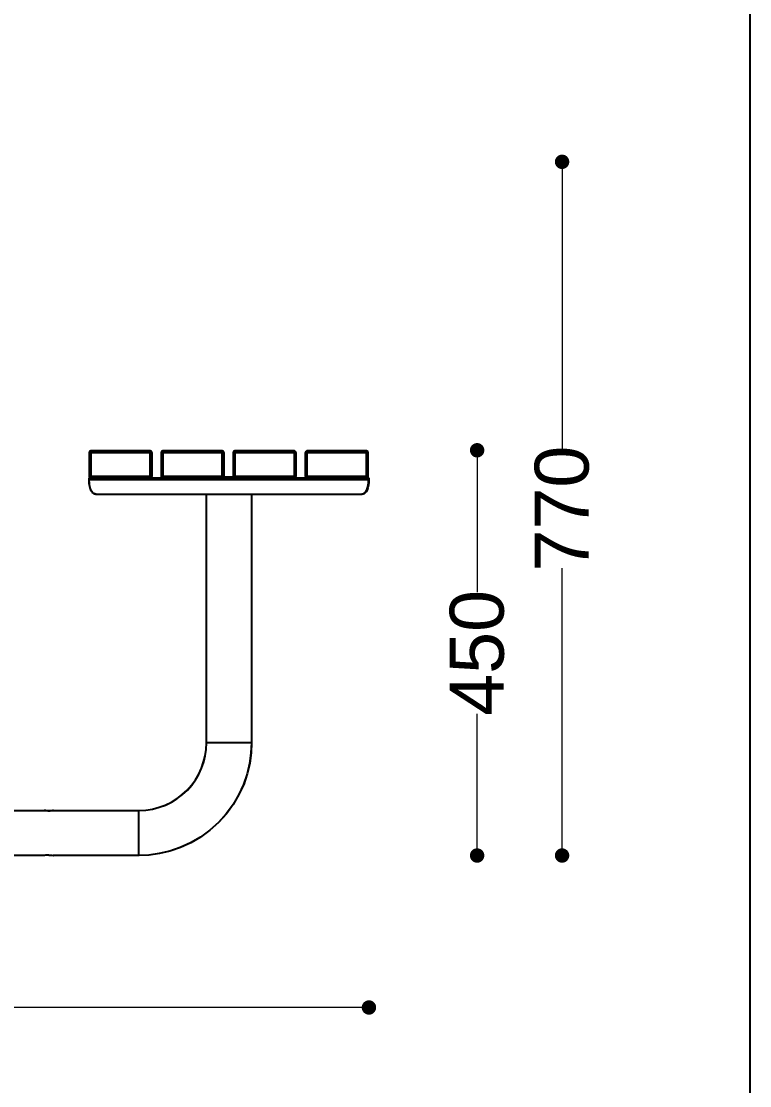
# Model space of a CAD drawing. Header units: millimetres. Extents: x 9263 to 14334, y 16216 to 20445.
# Drawn here: x 13525 to 14334, y 17397 to 18579 of the extents above; entities that cross this region are included whole.
import ezdxf

# ---------------------------------------------------------------- set-up
doc = ezdxf.new("R2010")
doc.units = ezdxf.units.MM
doc.header["$LTSCALE"] = 3
doc.layers.add('Default', color=7, linetype='Continuous')
doc.styles.get("Standard").update_dxf_attribs({"font": 'arial.ttf'})
doc.dimstyles.new('MATEUSZ', dxfattribs={"dimtxt": 35, "dimasz": 16, "dimexe": 0.18, "dimexo": 0.0625, "dimgap": 0.09, "dimtad": 0, "dimdec": 0, "dimdsep": 46, "dimtxsty": 'Standard', "dimblk": 'DOT', "dimcen": 0.09, "dimse1": 1, "dimse2": 1, "dimadec": 0, "dimazin": 0, "dimtfac": 1, "dimtdec": 0, "dimtofl": 0, "dimtmove": 0, "dimatfit": 3, "dimfxl": 1, "dimtolj": 1, "dimtzin": 0, "dimlwd": 9, "dimlwe": 9, "dimarcsym": 0})

# ---------------------------------------------------------------- blocks, each defined once
blk = doc.blocks.new('_Dot')
at = {"color": 0, "linetype": 'ByBlock', "lineweight": -2}
blk.add_line((-0.5, 0), (-1, 0), dxfattribs=at)
at = {"color": 0, "linetype": 'ByBlock', "const_width": 0.5}
blk.add_lwpolyline([(-0.25, 0, 1), (0.25, 0, 1)], format="xyb", close=True, dxfattribs=at)
blk = doc.blocks.new('*D33')
at = {"color": 0, "lineweight": 9, "transparency": 16777216}
for p, q in [((14031.4, 18086.7), (14031.4, 17945.3)), ((14031.4, 17668.9), (14031.4, 17810.3))]:
    blk.add_line(p, q, dxfattribs=at)
at = {"layer": 'Defpoints', "color": 0, "transparency": 16777216}
for p in [(13908.5, 18102.7), (13655.8, 17652.9), (14031.4, 17652.9)]:
    blk.add_point(p, dxfattribs=at)
at = {"color": 0, "lineweight": 9, "transparency": 16777216, "xscale": 16, "yscale": 16, "zscale": 16}
for p, rotation in [((14031.4, 18102.7), 90), ((14031.4, 17652.9), 270)]:
    blk.add_blockref('_Dot', p, dxfattribs=dict(at, rotation=rotation))
at = {"color": 0, "transparency": 16777216, "insert": (14031.4, 17877.8), "char_height": 60, "attachment_point": 5, "rotation": 90}
blk.add_mtext('\\A1;450', dxfattribs=at)
blk = doc.blocks.new('*D34')
at = {"color": 0, "lineweight": 9, "transparency": 16777216}
for p, q in [((14125.7, 18406.9), (14125.7, 18104)), ((14125.7, 17668.9), (14125.7, 17971.9))]:
    blk.add_line(p, q, dxfattribs=at)
at = {"layer": 'Defpoints', "color": 0, "transparency": 16777216}
for p in [(13498.5, 18422.9), (13655.8, 17652.9), (14125.7, 17652.9)]:
    blk.add_point(p, dxfattribs=at)
at = {"color": 0, "lineweight": 9, "transparency": 16777216, "xscale": 16, "yscale": 16, "zscale": 16}
for p, rotation in [((14125.7, 18422.9), 90), ((14125.7, 17652.9), 270)]:
    blk.add_blockref('_Dot', p, dxfattribs=dict(at, rotation=rotation))
at = {"color": 0, "transparency": 16777216, "insert": (14125.7, 18037.9), "char_height": 60, "attachment_point": 5, "rotation": 90}
blk.add_mtext('\\A1;770', dxfattribs=at)
blk = doc.blocks.new('*D35')
at = {"color": 0, "lineweight": 9, "transparency": 16777216}
for p, q in [((12305.9, 17484.2), (13019.6, 17484.2)), ((13895.3, 17484.2), (13181.7, 17484.2))]:
    blk.add_line(p, q, dxfattribs=at)
at = {"layer": 'Defpoints', "color": 0, "transparency": 16777216}
for p in [(12289.9, 18073.5), (13911.3, 18072), (13911.3, 17484.2)]:
    blk.add_point(p, dxfattribs=at)
at = {"color": 0, "lineweight": 9, "transparency": 16777216, "xscale": 16, "yscale": 16, "zscale": 16, "rotation": 180}
blk.add_blockref('_Dot', (12289.9, 17484.2), dxfattribs=at)
at = {"color": 0, "lineweight": 9, "transparency": 16777216, "xscale": 16, "yscale": 16, "zscale": 16}
blk.add_blockref('_Dot', (13911.3, 17484.2), dxfattribs=at)
at = {"color": 0, "transparency": 16777216, "insert": (13100.6, 17484.2), "char_height": 60, "attachment_point": 5}
blk.add_mtext('\\A1;1621', dxfattribs=at)

msp = doc.modelspace()

# ---------------------------------------------------------------- linework, layer by layer
msp.add_lwpolyline([(9262.9, 20444.8), (14334, 20444.8), (14334, 16215.9), (9262.9, 16215.9)], close=True)
at = {"layer": 'Default'}
for p, q in [((13668.5, 18102), (13602.5, 18102)), ((13748.5, 18102), (13682.5, 18102)), ((13828.5, 18102), (13762.5, 18102)), ((13908.5, 18102), (13842.5, 18102)), ((13600.5, 18100), (13600.5, 18074)), ((13668.5, 18100), (13602.5, 18100)), ((13602.5, 18100), (13602.5, 18074)), ((13668.5, 18074), (13668.5, 18100)), ((13670.5, 18074), (13670.5, 18100)), ((13680.5, 18100), (13680.5, 18074)), ((13748.5, 18100), (13682.5, 18100)), ((13682.5, 18100), (13682.5, 18074)), ((13748.5, 18074), (13748.5, 18100)), ((13750.5, 18074), (13750.5, 18100)), ((13760.5, 18100), (13760.5, 18074)), ((13828.5, 18100), (13762.5, 18100)), ((13762.5, 18100), (13762.5, 18074)), ((13828.5, 18074), (13828.5, 18100)), ((13830.5, 18074), (13830.5, 18100)), ((13840.5, 18100), (13840.5, 18074)), ((13908.5, 18100), (13842.5, 18100)), ((13842.5, 18100), (13842.5, 18074)), ((13908.5, 18074), (13908.5, 18100)), ((13910.5, 18074), (13910.5, 18100)), ((13600.5, 18072), (13602.5, 18072)), ((13600.5, 18072), (13602.5, 18072)), ((13600.7, 18070.2), (13600.7, 18072)), ((13600.7, 18072), (13910.6, 18072)), ((13600.7, 18072), (13910.6, 18072)), ((13600.7, 18072), (13600.7, 18070.2)), ((13600.7, 18070.2), (13910.6, 18070.2)), ((13602.5, 18074), (13668.5, 18074)), ((13602.5, 18072), (13668.5, 18072)), ((13668.5, 18072), (13682.5, 18072)), ((13668.5, 18072), (13682.5, 18072)), ((13668.5, 18072), (13682.5, 18072)), ((13668.5, 18072), (13682.5, 18072)), ((13682.5, 18074), (13748.5, 18074)), ((13682.5, 18072), (13748.5, 18072)), ((13762.5, 18074), (13828.5, 18074)), ((13762.5, 18072), (13828.5, 18072)), ((13828.5, 18072), (13842.5, 18072)), ((13828.5, 18072), (13842.5, 18072)), ((13828.5, 18072), (13842.5, 18072)), ((13828.5, 18072), (13842.5, 18072)), ((13842.5, 18074), (13908.5, 18074)), ((13842.5, 18072), (13908.5, 18072)), ((13908.5, 18072), (13911.3, 18072)), ((13908.5, 18072), (13911.3, 18072)), ((13910.6, 18070.2), (13910.6, 18072)), ((13910.6, 18072), (13910.6, 18070.2)), ((13911.3, 18072), (13911.3, 18070.2)), ((13911.3, 18070.2), (13911.3, 18072)), ((13607.6, 18053.9), (13903.6, 18053.9)), ((13730.8, 17777.9), (13730.8, 18053.9)), ((13780.8, 18053.9), (13780.8, 17777.9)), ((13375.8, 17702.9), (13550.8, 17702.9)), ((13560.8, 17702.9), (13655.8, 17702.9)), ((13550.8, 17652.9), (13375.8, 17652.9)), ((13655.8, 17652.9), (13560.8, 17652.9))]:
    msp.add_line(p, q, dxfattribs=at)
for points in [[(13602.5, 18102, 0), (13602.5, 18102, 0), (13602.5, 18102, 0), (13602.5, 18102, 0), (13602.5, 18102, 0), (13602.5, 18102, 0), (13602.5, 18102, 0), (13602.5, 18102, 0), (13602.5, 18102, 0), (13602.5, 18102, 0), (13602.5, 18102, 0), (13602.5, 18102, 0), (13602.5, 18102, 0), (13602.5, 18102, 0), (13602.5, 18101.9, 0), (13602.5, 18101.9, 0), (13602.5, 18101.7, 0), (13602.5, 18100, 0)], [(13668.5, 18100, 0), (13668.5, 18102, 0)], [(13682.5, 18102, 0), (13682.5, 18102, 0), (13682.5, 18102, 0), (13682.5, 18102, 0), (13682.5, 18102, 0), (13682.5, 18102, 0), (13682.5, 18102, 0), (13682.5, 18102, 0), (13682.5, 18102, 0), (13682.5, 18102, 0), (13682.5, 18102, 0), (13682.5, 18102, 0), (13682.5, 18102, 0), (13682.5, 18102, 0), (13682.5, 18101.9, 0), (13682.5, 18101.9, 0), (13682.5, 18101.7, 0), (13682.5, 18100, 0)], [(13748.5, 18100, 0), (13748.5, 18102, 0)], [(13762.5, 18102, 0), (13762.5, 18102, 0), (13762.5, 18102, 0), (13762.5, 18102, 0), (13762.5, 18102, 0), (13762.5, 18102, 0), (13762.5, 18102, 0), (13762.5, 18102, 0), (13762.5, 18102, 0), (13762.5, 18102, 0), (13762.5, 18102, 0), (13762.5, 18102, 0), (13762.5, 18102, 0), (13762.5, 18102, 0), (13762.5, 18101.9, 0), (13762.5, 18101.9, 0), (13762.5, 18101.7, 0), (13762.5, 18100, 0)], [(13828.5, 18100, 0), (13828.5, 18102, 0)], [(13842.5, 18102, 0), (13842.5, 18102, 0), (13842.5, 18102, 0), (13842.5, 18102, 0), (13842.5, 18102, 0), (13842.5, 18102, 0), (13842.5, 18102, 0), (13842.5, 18102, 0), (13842.5, 18102, 0), (13842.5, 18102, 0), (13842.5, 18102, 0), (13842.5, 18102, 0), (13842.5, 18102, 0), (13842.5, 18102, 0), (13842.5, 18101.9, 0), (13842.5, 18101.9, 0), (13842.5, 18101.7, 0), (13842.5, 18100, 0)], [(13908.5, 18100, 0), (13908.5, 18102, 0)], [(13602.5, 18100, 0), (13600.5, 18100, 0)], [(13670.5, 18100, 0), (13670.5, 18100, 0), (13670.5, 18100, 0), (13670.5, 18100, 0), (13670.5, 18100, 0), (13670.5, 18100, 0), (13670.5, 18100, 0), (13670.5, 18100, 0), (13670.5, 18100, 0), (13670.5, 18100, 0), (13670.5, 18100, 0), (13670.5, 18100, 0), (13670.5, 18100, 0), (13670.5, 18100, 0), (13670.5, 18100, 0), (13670.4, 18100, 0), (13670.2, 18100, 0), (13668.5, 18100, 0)], [(13682.5, 18100, 0), (13680.5, 18100, 0)], [(13750.5, 18100, 0), (13750.5, 18100, 0), (13750.5, 18100, 0), (13750.5, 18100, 0), (13750.5, 18100, 0), (13750.5, 18100, 0), (13750.5, 18100, 0), (13750.5, 18100, 0), (13750.5, 18100, 0), (13750.5, 18100, 0), (13750.5, 18100, 0), (13750.5, 18100, 0), (13750.5, 18100, 0), (13750.5, 18100, 0), (13750.5, 18100, 0), (13750.4, 18100, 0), (13750.2, 18100, 0), (13748.5, 18100, 0)], [(13762.5, 18100, 0), (13760.5, 18100, 0)], [(13830.5, 18100, 0), (13830.5, 18100, 0), (13830.5, 18100, 0), (13830.5, 18100, 0), (13830.5, 18100, 0), (13830.5, 18100, 0), (13830.5, 18100, 0), (13830.5, 18100, 0), (13830.5, 18100, 0), (13830.5, 18100, 0), (13830.5, 18100, 0), (13830.5, 18100, 0), (13830.5, 18100, 0), (13830.5, 18100, 0), (13830.5, 18100, 0), (13830.4, 18100, 0), (13830.2, 18100, 0), (13828.5, 18100, 0)], [(13842.5, 18100, 0), (13840.5, 18100, 0)], [(13910.5, 18100, 0), (13910.5, 18100, 0), (13910.5, 18100, 0), (13910.5, 18100, 0), (13910.5, 18100, 0), (13910.5, 18100, 0), (13910.5, 18100, 0), (13910.5, 18100, 0), (13910.5, 18100, 0), (13910.5, 18100, 0), (13910.5, 18100, 0), (13910.5, 18100, 0), (13910.5, 18100, 0), (13910.5, 18100, 0), (13910.5, 18100, 0), (13910.4, 18100, 0), (13910.2, 18100, 0), (13908.5, 18100, 0)], [(13600.5, 18074, 0), (13600.5, 18074, 0), (13600.5, 18074, 0), (13600.5, 18074, 0), (13600.5, 18074, 0), (13600.5, 18074, 0), (13600.5, 18074, 0), (13600.5, 18074, 0), (13600.5, 18074, 0), (13600.5, 18074, 0), (13600.5, 18074, 0), (13600.5, 18074, 0), (13600.5, 18074, 0), (13600.5, 18074, 0), (13600.5, 18074, 0), (13600.7, 18074, 0), (13602.5, 18074, 0)], [(13607.5, 18053.9, 0), (13607.2, 18053.9, 0), (13606.8, 18054, 0), (13606.5, 18054.1, 0), (13606.1, 18054.3, 0), (13605.8, 18054.4, 0), (13605.4, 18054.7, 0), (13604.8, 18055.2, 0), (13604.2, 18055.9, 0), (13603.6, 18056.8, 0), (13603, 18057.7, 0), (13602.1, 18060, 0), (13601.3, 18062.6, 0), (13600.8, 18065.5, 0), (13600.5, 18070.2, 0)], [(13607.6, 18053.9, 0), (13607.3, 18053.9, 0), (13606.9, 18054, 0), (13606.6, 18054.1, 0), (13606.2, 18054.3, 0), (13605.9, 18054.4, 0), (13605.6, 18054.7, 0), (13604.9, 18055.2, 0), (13604.3, 18055.9, 0), (13603.7, 18056.8, 0), (13603.2, 18057.7, 0), (13602.2, 18060, 0), (13601.5, 18062.6, 0), (13601, 18065.5, 0), (13600.7, 18070.2, 0)], [(13602.5, 18074, 0), (13602.5, 18072, 0)], [(13668.5, 18074, 0), (13670.5, 18074, 0)], [(13668.5, 18072, 0), (13668.5, 18072, 0), (13668.5, 18072, 0), (13668.5, 18072, 0), (13668.5, 18072, 0), (13668.5, 18072, 0), (13668.5, 18072, 0), (13668.5, 18072, 0), (13668.5, 18072, 0), (13668.5, 18072, 0), (13668.5, 18072, 0), (13668.5, 18072, 0), (13668.5, 18072, 0), (13668.5, 18072, 0), (13668.5, 18072, 0), (13668.5, 18072.2, 0), (13668.5, 18074, 0)], [(13680.5, 18074, 0), (13680.5, 18074, 0), (13680.5, 18074, 0), (13680.5, 18074, 0), (13680.5, 18074, 0), (13680.5, 18074, 0), (13680.5, 18074, 0), (13680.5, 18074, 0), (13680.5, 18074, 0), (13680.5, 18074, 0), (13680.5, 18074, 0), (13680.5, 18074, 0), (13680.5, 18074, 0), (13680.5, 18074, 0), (13680.5, 18074, 0), (13680.7, 18074, 0), (13682.5, 18074, 0)], [(13682.5, 18074, 0), (13682.5, 18072, 0)], [(13748.5, 18074, 0), (13750.5, 18074, 0)], [(13748.5, 18072, 0), (13748.5, 18072, 0), (13748.5, 18072, 0), (13748.5, 18072, 0), (13748.5, 18072, 0), (13748.5, 18072, 0), (13748.5, 18072, 0), (13748.5, 18072, 0), (13748.5, 18072, 0), (13748.5, 18072, 0), (13748.5, 18072, 0), (13748.5, 18072, 0), (13748.5, 18072, 0), (13748.5, 18072, 0), (13748.5, 18072, 0), (13748.5, 18072.2, 0), (13748.5, 18074, 0)], [(13760.8, 18072.9, 0), (13750.2, 18072.9, 0)], [(13750.2, 18072.9, 0), (13762.5, 18072.9, 0)], [(13760.5, 18074, 0), (13760.5, 18074, 0), (13760.5, 18074, 0), (13760.5, 18074, 0), (13760.5, 18074, 0), (13760.5, 18074, 0), (13760.5, 18074, 0), (13760.5, 18074, 0), (13760.5, 18074, 0), (13760.5, 18074, 0), (13760.5, 18074, 0), (13760.5, 18074, 0), (13760.5, 18074, 0), (13760.5, 18074, 0), (13760.5, 18074, 0), (13760.7, 18074, 0), (13762.5, 18074, 0)], [(13762.5, 18074, 0), (13762.5, 18072, 0)], [(13828.5, 18074, 0), (13830.5, 18074, 0)], [(13828.5, 18072, 0), (13828.5, 18072, 0), (13828.5, 18072, 0), (13828.5, 18072, 0), (13828.5, 18072, 0), (13828.5, 18072, 0), (13828.5, 18072, 0), (13828.5, 18072, 0), (13828.5, 18072, 0), (13828.5, 18072, 0), (13828.5, 18072, 0), (13828.5, 18072, 0), (13828.5, 18072, 0), (13828.5, 18072, 0), (13828.5, 18072, 0), (13828.5, 18072.2, 0), (13828.5, 18074, 0)], [(13840.5, 18074, 0), (13840.5, 18074, 0), (13840.5, 18074, 0), (13840.5, 18074, 0), (13840.5, 18074, 0), (13840.5, 18074, 0), (13840.5, 18074, 0), (13840.5, 18074, 0), (13840.5, 18074, 0), (13840.5, 18074, 0), (13840.5, 18074, 0), (13840.5, 18074, 0), (13840.5, 18074, 0), (13840.5, 18074, 0), (13840.5, 18074, 0), (13840.7, 18074, 0), (13842.5, 18074, 0)], [(13842.5, 18074, 0), (13842.5, 18072, 0)], [(13910.5, 18070.2, 0), (13910.3, 18066.9, 0), (13909.9, 18063.8, 0), (13909.3, 18061, 0), (13908.4, 18058.6, 0), (13907.3, 18056.6, 0), (13906.7, 18055.8, 0), (13906.1, 18055.1, 0), (13905.5, 18054.6, 0), (13905.2, 18054.4, 0), (13904.8, 18054.2, 0), (13904.5, 18054.1, 0), (13904.2, 18054, 0), (13903.8, 18053.9, 0), (13903.5, 18053.9, 0)], [(13910.6, 18070.2, 0), (13910.5, 18066.9, 0), (13910.1, 18063.8, 0), (13909.4, 18061, 0), (13908.5, 18058.6, 0), (13907.5, 18056.6, 0), (13906.9, 18055.8, 0), (13906.3, 18055.1, 0), (13905.6, 18054.6, 0), (13905.3, 18054.4, 0), (13905, 18054.2, 0), (13904.7, 18054.1, 0), (13904.3, 18054, 0), (13904, 18053.9, 0), (13903.6, 18053.9, 0)], [(13911.3, 18070.2, 0), (13911.1, 18066.9, 0), (13910.7, 18063.8, 0), (13910.1, 18061, 0), (13909.2, 18058.6, 0), (13908.1, 18056.6, 0), (13907.5, 18055.8, 0), (13906.9, 18055.1, 0), (13906.3, 18054.6, 0), (13906, 18054.4, 0), (13905.6, 18054.2, 0), (13905.3, 18054.1, 0), (13905, 18054, 0), (13904.6, 18053.9, 0), (13904.3, 18053.9, 0)], [(13908.5, 18074, 0), (13910.5, 18074, 0)], [(13908.5, 18072, 0), (13908.5, 18072, 0), (13908.5, 18072, 0), (13908.5, 18072, 0), (13908.5, 18072, 0), (13908.5, 18072, 0), (13908.5, 18072, 0), (13908.5, 18072, 0), (13908.5, 18072, 0), (13908.5, 18072, 0), (13908.5, 18072, 0), (13908.5, 18072, 0), (13908.5, 18072, 0), (13908.5, 18072, 0), (13908.5, 18072, 0), (13908.5, 18072.2, 0), (13908.5, 18074, 0)], [(13608.3, 18053.9, 0), (13607.8, 18054, 0), (13607.3, 18054.1, 0), (13606.8, 18054.3, 0), (13606.3, 18054.6, 0)], [(13780.8, 17777.9, 0), (13780.3, 17766.7, 0), (13778.7, 17755.2, 0), (13776, 17743.5, 0), (13772, 17731.9, 0), (13766.8, 17720.5, 0), (13760.4, 17709.5, 0), (13752.8, 17699.2, 0), (13744.2, 17689.6, 0), (13734.6, 17680.9, 0), (13724.2, 17673.3, 0), (13713.2, 17666.9, 0), (13701.8, 17661.7, 0), (13690.2, 17657.8, 0), (13678.5, 17655, 0), (13667, 17653.4, 0), (13655.8, 17652.9, 0)], [(13655.8, 17702.9, 0), (13663.4, 17703.3, 0), (13670.8, 17704.5, 0), (13678.2, 17706.4, 0), (13685.2, 17708.9, 0), (13691.9, 17712.2, 0), (13698.2, 17716.1, 0), (13704.1, 17720.6, 0), (13709.5, 17725.6, 0), (13714.4, 17731.1, 0), (13718.6, 17737, 0), (13722.3, 17743.3, 0), (13725.3, 17749.9, 0), (13727.7, 17756.7, 0), (13729.4, 17763.7, 0), (13730.4, 17770.7, 0), (13730.8, 17777.9, 0)], [(13781, 17777.9, 0), (13780.4, 17766.7, 0), (13778.9, 17755.2, 0), (13776.1, 17743.5, 0), (13772.2, 17731.9, 0), (13767, 17720.5, 0), (13760.6, 17709.5, 0), (13753, 17699.2, 0), (13744.3, 17689.6, 0), (13734.7, 17680.9, 0), (13724.4, 17673.3, 0), (13713.4, 17666.9, 0), (13702, 17661.7, 0), (13690.3, 17657.8, 0), (13678.7, 17655, 0), (13667.2, 17653.4, 0), (13656, 17652.9, 0)], [(13656, 17702.9, 0), (13663.6, 17703.3, 0), (13671, 17704.5, 0), (13678.4, 17706.4, 0), (13685.3, 17708.9, 0), (13692.1, 17712.2, 0), (13698.4, 17716.1, 0), (13704.3, 17720.6, 0), (13709.7, 17725.6, 0), (13714.5, 17731.1, 0), (13718.8, 17737, 0), (13722.5, 17743.3, 0), (13725.5, 17749.9, 0), (13727.9, 17756.7, 0), (13729.6, 17763.7, 0), (13730.6, 17770.7, 0), (13731, 17777.9, 0)], [(13780.8, 17777.9, 0), (13780.8, 17777.9, 0), (13780.8, 17777.9, 0), (13780.8, 17777.9, 0), (13780.8, 17777.9, 0), (13780.8, 17777.9, 0), (13780.8, 17777.9, 0), (13780.8, 17777.9, 0), (13780.8, 17777.9, 0), (13780.8, 17777.9, 0), (13780.8, 17777.9, 0), (13780.8, 17777.9, 0), (13780.7, 17777.9, 0), (13780.6, 17777.9, 0), (13780.1, 17777.9, 0), (13777.7, 17777.9, 0), (13730.8, 17777.9, 0)], [(13655.8, 17652.9, 0), (13655.8, 17652.9, 0), (13655.8, 17652.9, 0), (13655.8, 17652.9, 0), (13655.8, 17652.9, 0), (13655.8, 17652.9, 0), (13655.8, 17652.9, 0), (13655.8, 17652.9, 0), (13655.8, 17652.9, 0), (13655.8, 17652.9, 0), (13655.8, 17652.9, 0), (13655.8, 17653, 0), (13655.8, 17653, 0), (13655.8, 17653.1, 0), (13655.8, 17653.7, 0), (13655.8, 17656, 0), (13655.8, 17702.9, 0)], [(13555.8, 17653.4, 0), (13552.3, 17653.2, 0), (13550.8, 17652.9, 0)], [(13556, 17653.4, 0), (13552.5, 17653.2, 0), (13551, 17652.9, 0)], [(13555.8, 17653.4, 0), (13559.3, 17653.2, 0), (13560.8, 17652.9, 0)], [(13556, 17653.4, 0), (13559.4, 17653.2, 0), (13561, 17652.9, 0)]]:
    msp.add_polyline3d(points, dxfattribs=at)
for points in [[(13555.8, 17702.4, 0), (13552.5, 17702.7, 0), (13550.8, 17702.9, 0), (13550.8, 17702.9, 0), (13550.8, 17702.9, 0), (13550.8, 17702.9, 0), (13550.8, 17702.9, 0), (13550.8, 17702.9, 0), (13550.8, 17702.9, 0), (13550.8, 17702.9, 0), (13550.8, 17702.9, 0), (13550.8, 17702.9, 0), (13550.8, 17702.9, 0), (13550.8, 17702.9, 0), (13550.8, 17702.9, 0), (13550.8, 17702.9, 0), (13550.8, 17702.9, 0), (13550.8, 17702.9, 0), (13550.8, 17702.9, 0), (13550.8, 17702.9, 0), (13550.8, 17702.9, 0), (13550.8, 17702.9, 0), (13550.8, 17702.9, 0), (13550.8, 17702.9, 0), (13550.8, 17702.9, 0), (13550.8, 17702.9, 0), (13551, 17702.9, 0), (13552.3, 17702.7, 0), (13554.8, 17702.5, 0), (13557.3, 17702.5, 0), (13560.6, 17702.9, 0), (13560.8, 17702.9, 0), (13560.8, 17702.9, 0), (13560.8, 17702.9, 0), (13560.8, 17702.9, 0), (13560.8, 17702.9, 0), (13560.8, 17702.9, 0), (13560.8, 17702.9, 0), (13560.8, 17702.9, 0), (13560.8, 17702.9, 0), (13560.8, 17702.9, 0), (13560.8, 17702.9, 0), (13560.8, 17702.9, 0), (13560.8, 17702.9, 0), (13560.8, 17702.9, 0), (13560.8, 17702.9, 0), (13560.8, 17702.9, 0), (13560.8, 17702.9, 0), (13560.8, 17702.9, 0), (13560.7, 17702.9, 0), (13560.6, 17702.9, 0), (13560.1, 17702.8, 0)], [(13556, 17702.4, 0), (13552.6, 17702.7, 0), (13551, 17702.9, 0), (13551, 17702.9, 0), (13551, 17702.9, 0), (13551, 17702.9, 0), (13551, 17702.9, 0), (13551, 17702.9, 0), (13551, 17702.9, 0), (13551, 17702.9, 0), (13551, 17702.9, 0), (13551, 17702.9, 0), (13551, 17702.9, 0), (13551, 17702.9, 0), (13551, 17702.9, 0), (13551, 17702.9, 0), (13551, 17702.9, 0), (13551, 17702.9, 0), (13551, 17702.9, 0), (13551, 17702.9, 0), (13551, 17702.9, 0), (13551, 17702.9, 0), (13551, 17702.9, 0), (13551, 17702.9, 0), (13551, 17702.9, 0), (13551, 17702.9, 0), (13551.1, 17702.9, 0), (13552.5, 17702.7, 0), (13555, 17702.5, 0), (13557.5, 17702.5, 0), (13560.7, 17702.9, 0), (13560.9, 17702.9, 0), (13561, 17702.9, 0), (13561, 17702.9, 0), (13561, 17702.9, 0), (13561, 17702.9, 0), (13561, 17702.9, 0), (13561, 17702.9, 0), (13561, 17702.9, 0), (13561, 17702.9, 0), (13561, 17702.9, 0), (13561, 17702.9, 0), (13561, 17702.9, 0), (13561, 17702.9, 0), (13561, 17702.9, 0), (13561, 17702.9, 0), (13561, 17702.9, 0), (13561, 17702.9, 0), (13560.9, 17702.9, 0), (13560.9, 17702.9, 0), (13560.8, 17702.9, 0), (13560.3, 17702.8, 0)]]:
    msp.add_polyline3d(points, close=True, dxfattribs=at)
for centre, start, end in [((13602.5, 18100), 90, 180), ((13668.5, 18100), 0, 90), ((13682.5, 18100), 90, 180), ((13748.5, 18100), 0, 90), ((13762.5, 18100), 90, 180), ((13828.5, 18100), 0, 90), ((13842.5, 18100), 90, 180), ((13908.5, 18100), 0, 90), ((13602.5, 18074), 180, 270), ((13668.5, 18074), 270, 0), ((13682.5, 18074), 180, 270), ((13748.5, 18074), 270, 0), ((13762.5, 18074), 180, 270), ((13828.5, 18074), 270, 0), ((13842.5, 18074), 180, 270), ((13908.5, 18074), 270, 0)]:
    msp.add_arc(centre, 2, start, end, dxfattribs=at)

# ---------------------------------------------------------------- dimensions: what is measured, and where the dimension line sits
for base, p1, picture, middle in [((14125.7, 17652.9), (13498.5, 18422.9), '*D34', (14125.7, 18037.9)), ((14031.4, 17652.9), (13908.5, 18102.7), '*D33', (14031.4, 17877.8))]:
    dim = msp.add_linear_dim(base=base, p1=p1, p2=(13655.8, 17652.9), angle=90, dimstyle='MATEUSZ', override={"dimtxt": 60})
    dim.commit()
    dim.dimension.update_dxf_attribs({"geometry": picture, "text_midpoint": middle})
dim = msp.add_linear_dim(base=(13911.3, 17484.2), p1=(12289.9, 18073.5), p2=(13911.3, 18072), dimstyle='MATEUSZ', override={"dimtxt": 60})
dim.commit()
dim.dimension.update_dxf_attribs({"geometry": '*D35', "text_midpoint": (13100.6, 17484.2)})

doc.saveas('drawing.dxf')
